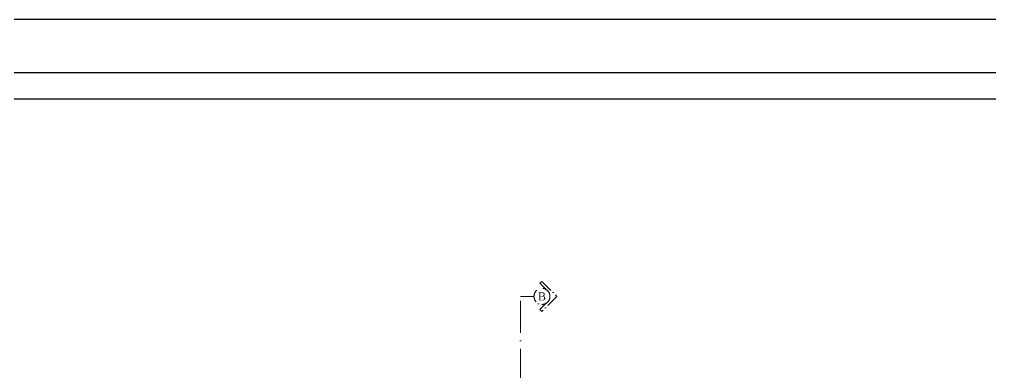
# Model space of a CAD drawing. Header units: millimetres. Extents: x -12161372 to 46643, y -9506984 to 15358.
# Drawn here: x 16786 to 18606, y 6466 to 7129 of the extents above; entities that cross this region are included whole.
import ezdxf

# ---------------------------------------------------------------- set-up
doc = ezdxf.new("R2010")
doc.units = ezdxf.units.MM
doc.linetypes.add('ACAD_ISO10W100', pattern=[18, 12, -3, 0, -3])
doc.layers.add('garis potongan', color=3, linetype='ACAD_ISO10W100', lineweight=18)
doc.layers.add('teks', color=255, linetype='Continuous', lineweight=5)
doc.styles.add('teks2', font='times.ttf', dxfattribs={"height": 15})

msp = doc.modelspace()

# ---------------------------------------------------------------- linework, layer by layer
for points in [[(15850.159, 4158.81), (20050.159, 4158.81), (20050.159, 7128.81), (15850.159, 7128.81)], [(16050.159, 4258.81), (19950.159, 4258.81), (19950.159, 7028.81), (16050.159, 7028.81)], [(16100.159, 4308.81), (19350.159, 4308.81), (19350.159, 6978.81), (16100.159, 6978.81)]]:
    msp.add_lwpolyline(points, close=True)
at = {"layer": 'garis potongan', "ltscale": 2}
msp.add_lwpolyline([(17773.893, 6621.063), (17761.339, 6633.617), (17764.875, 6637.153), (17793.159, 6608.868), (17764.875, 6580.584), (17761.339, 6584.12), (17773.893, 6596.673)], dxfattribs=at)
at = {"layer": 'garis potongan', "ltscale": 5}
msp.add_lwpolyline([(17750.159, 5008.854), (17725.159, 5008.854), (17725.159, 6608.868), (17750.159, 6608.868)], dxfattribs=at)
at = {"layer": 'garis potongan', "ltscale": 2}
msp.add_circle((17765.159, 6608.868), 15, dxfattribs=at)

# ---------------------------------------------------------------- texts
at = {"layer": 'teks', "ltscale": 2, "insert": (17765.159, 6608.868), "char_height": 15, "attachment_point": 5, "style": 'teks2'}
msp.add_mtext_dynamic_manual_height_columns('B', width=35.65071, gutter_width=15, heights=[0], dxfattribs=at)

doc.saveas('drawing.dxf')
